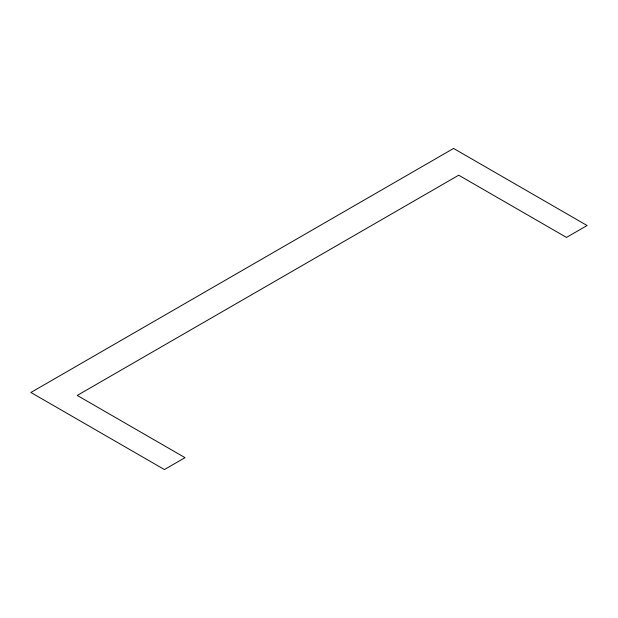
<?xml version="1.0" encoding="UTF-8"?>
<svg xmlns="http://www.w3.org/2000/svg" width="618" height="618" viewBox="0 0 618 618"><rect width="100%" height="100%" fill="white"/><g stroke="black" fill="none" stroke-linecap="round" stroke-linejoin="round"><path stroke-width="0.93" d="M453.581 148.444L30.9 392.476L164.419 469.556L185.021 457.66L77.235 395.435L458.71 175.195L566.497 237.42L587.1 225.524L453.581 148.444"/></g></svg>
